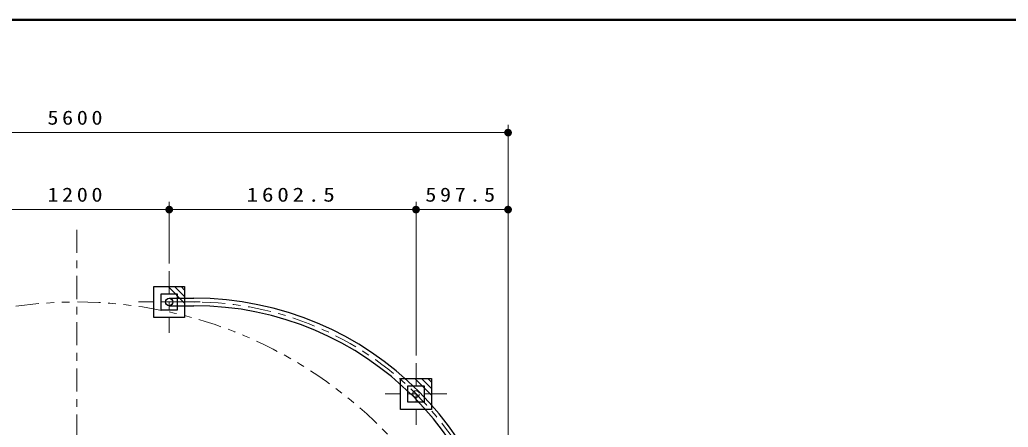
# Model space of a CAD drawing. Units: millimetres on the paper, scale 1:50. Extents: x -385 to 0, y 0 to 267.
# Drawn here: x -265.8 to -137.5, y 214.1 to 267 of the extents above; entities that cross this region are included whole.
import ezdxf

# ---------------------------------------------------------------- set-up
doc = ezdxf.new("R2010")
doc.units = ezdxf.units.MM
for name, pattern in [('USER1', [4.5, 2.5, -2]), ('USER2', [6, 3, -1, 1, -1]), ('USER3', [8, 3, -1, 1, -1, 1, -1])]:
    doc.linetypes.add(name, pattern=pattern)
doc.layers.add('LY_1', color=7, linetype='Continuous', lineweight=13)
doc.layers.add('LY_2', color=7, linetype='Continuous', lineweight=13)
doc.styles.add('ＭＳ ゴシック', font='')
doc.styles.get('ＭＳ ゴシック').set_extended_font_data('MS Gothic')

# ---------------------------------------------------------------- blocks, each defined once
blk = doc.blocks.new('filled_dot')
at = {"color": 0, "linetype": 'Continuous', "lineweight": -2, "const_width": 1.25}
blk.add_lwpolyline([(-0.625, 0, 1), (0.625, 0, 1)], format="xyb", close=True, dxfattribs=at)

msp = doc.modelspace()

# ---------------------------------------------------------------- linework, layer by layer
at = {"layer": 'LY_1'}
for p, q in [((-202.436, 243.342), (-202.436, 253.342)), ((-314.436, 252.342), (-202.436, 252.342)), ((-246.436, 235.342), (-246.436, 243.342)), ((-214.386, 223.392), (-214.386, 243.342)), ((-202.436, 190.542), (-202.436, 243.342)), ((-270.436, 242.342), (-246.436, 242.342)), ((-246.436, 242.342), (-214.386, 242.342)), ((-214.386, 242.342), (-202.436, 242.342)), ((-246.583, 232.342), (-244.436, 230.195)), ((-245.735, 232.342), (-244.436, 231.043)), ((-244.886, 232.342), (-244.436, 231.892)), ((-214.533, 220.392), (-212.386, 218.245)), ((-213.685, 220.392), (-212.386, 219.093)), ((-212.836, 220.392), (-212.386, 219.942))]:
    msp.add_line(p, q, dxfattribs=at)
at = {"layer": 'LY_1', "linetype": 'USER2'}
for p, q in [((-258.436, 239.719), (-258.436, 108.966)), ((-246.436, 234.342), (-246.436, 226.342)), ((-242.436, 230.342), (-250.436, 230.342)), ((-246.436, 230.342), (-243.236, 230.342)), ((-214.386, 222.392), (-214.386, 214.392)), ((-210.386, 218.392), (-218.386, 218.392))]:
    msp.add_line(p, q, dxfattribs=at)
at = {"layer": 'LY_1', "lineweight": 25}
for p, q in [((-248.436, 232.342), (-244.436, 232.342)), ((-248.436, 228.342), (-248.436, 232.342)), ((-244.436, 232.342), (-244.436, 228.342)), ((-247.486, 229.292), (-247.486, 231.392)), ((-247.486, 231.392), (-245.386, 231.392)), ((-245.386, 231.392), (-245.386, 229.292)), ((-246.436, 230.828), (-243.236, 230.828)), ((-246.436, 229.856), (-243.236, 229.856)), ((-245.386, 229.292), (-247.486, 229.292)), ((-244.436, 228.342), (-248.436, 228.342)), ((-216.386, 220.392), (-212.386, 220.392)), ((-216.386, 216.392), (-216.386, 220.392)), ((-212.386, 220.392), (-212.386, 216.392)), ((-215.436, 217.342), (-215.436, 219.442)), ((-215.436, 219.442), (-213.336, 219.442)), ((-213.336, 219.442), (-213.336, 217.342)), ((-213.336, 217.342), (-215.436, 217.342)), ((-212.386, 216.392), (-216.386, 216.392))]:
    msp.add_line(p, q, dxfattribs=at)
at = {"layer": 'LY_1', "linetype": 'USER3'}
msp.add_circle((-258.436, 174.342), 56, dxfattribs=at)
at = {"layer": 'LY_1', "lineweight": 25}
msp.add_circle((-246.436, 230.342), 0.486, dxfattribs=at)
at = {"layer": 'LY_1', "linetype": 'USER1'}
msp.add_circle((-214.386, 218.392), 0.427, dxfattribs=at)
at = {"layer": 'LY_1', "lineweight": 25}
for radius in [41.286, 40.314]:
    msp.add_arc((-243.236, 189.542), radius, 0, 90, dxfattribs=at)
at = {"layer": 'LY_1', "linetype": 'USER2'}
msp.add_arc((-243.236, 189.542), 40.8, 0, 90, dxfattribs=at)
at = {"layer": 'LY_2', "lineweight": 50}
msp.add_line((0, 267), (-385, 267), dxfattribs=at)

# ---------------------------------------------------------------- block references
at = {"layer": 'LY_1', "xscale": 0.4, "yscale": 0.4, "rotation": 180}
for p in [(-202.436, 252.342), (-246.436, 242.342), (-214.386, 242.342), (-202.436, 242.342)]:
    msp.add_blockref('filled_dot', p, dxfattribs=at)
at = {"layer": 'LY_1', "xscale": 0.4, "yscale": 0.4}
for p in [(-246.436, 242.342), (-214.386, 242.342)]:
    msp.add_blockref('filled_dot', p, dxfattribs=at)

# ---------------------------------------------------------------- texts
at = {"layer": 'LY_1', "char_height": 1.833, "attachment_point": 8, "style": 'ＭＳ ゴシック'}
for s, insert in [('\\T1.33;\\W1.15;5600', (-258.436, 253.342)), ('\\T1.33;\\W1.15;1200', (-258.436, 243.342)), ('\\T1.33;\\W1.2;1602.5', (-230.411, 243.342)), ('\\T1.33;\\W1.15;597.5', (-208.411, 243.342))]:
    msp.add_mtext(s, dxfattribs=dict(at, insert=insert))

doc.saveas('drawing.dxf')
